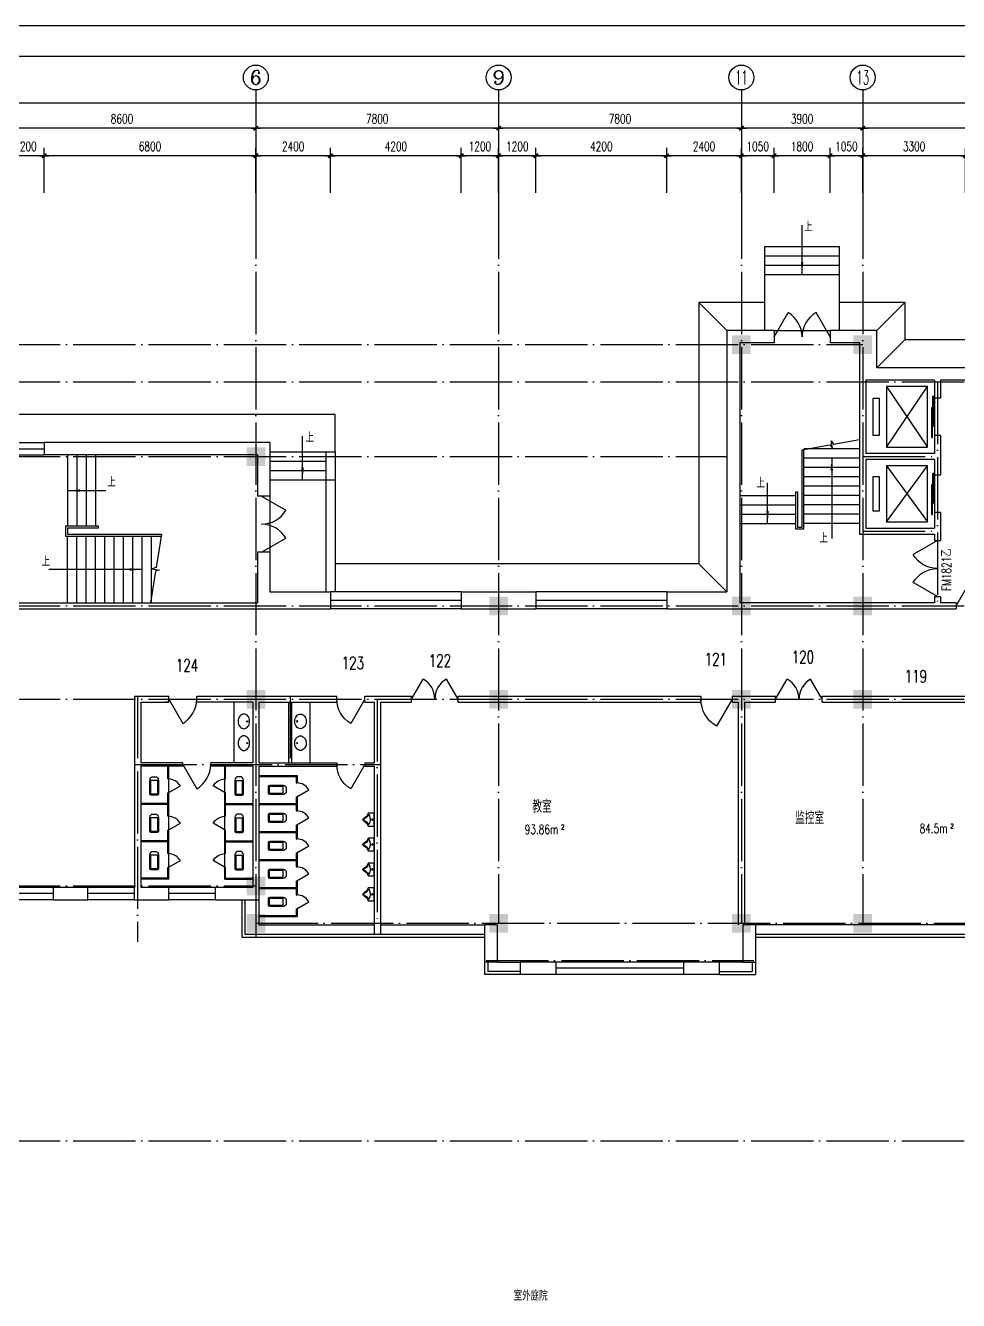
# Model space of a CAD drawing. Extents: x 165127 to 1058185, y 60808 to 144908.
# Drawn here: x 194378 to 224353, y 103926 to 144908 of the extents above; entities that cross this region are included whole.
import ezdxf
from ezdxf.enums import TextEntityAlignment as Align

# ---------------------------------------------------------------- set-up
doc = ezdxf.new("R2010")
doc.units = 0
doc.header["$LTSCALE"] = 1000
doc.linetypes.add('DOTE', pattern=[2.42, 2, -0.2, 0.02, -0.2])
doc.layers.get('0').update_dxf_attribs({"linetype": 'CONTINUOUS'})
doc.layers.get('DEFPOINTS').update_dxf_attribs({"linetype": 'CONTINUOUS'})
for name, color, linetype in [('AXIS', 3, 'CONTINUOUS'), ('AXIS_TEXT', 7, 'CONTINUOUS'), ('COLUMN', 7, 'CONTINUOUS'), ('DOTE', 1, 'DOTE'), ('GROUND', 3, 'CONTINUOUS'), ('LVTRY', 6, 'CONTINUOUS'), ('LVTRY_WINDOW', 7, 'CONTINUOUS'), ('PUB_DIM', 3, 'CONTINUOUS'), ('PUB_TEXT', 7, 'CONTINUOUS'), ('STAIR', 3, 'CONTINUOUS'), ('WALL', 255, 'CONTINUOUS'), ('WINDOW', 2, 'CONTINUOUS'), ('WINDOW_TEXT', 7, 'CONTINUOUS'), ('面积注记', 7, 'CONTINUOUS')]:
    doc.layers.add(name, color=color, linetype=linetype)
doc.styles.add('_HZTXT', font='romans.shx', dxfattribs={"width": 0.7, "bigfont": 'z.shx'})
doc.styles.add('COMPLEX', font='COMPLEX')
doc.styles.add('DIM_FONT', font='SIMPLEX.shx', dxfattribs={"width": 0.7})
doc.styles.add('SIMPLEX', font='SIMPLEX.SHX')
doc.dimstyles.new('AXIS', dxfattribs={"dimtxt": 300, "dimasz": 1, "dimexe": 250, "dimexo": 300, "dimgap": 150, "dimtad": 1, "dimdec": 0, "dimdsep": 46, "dimtxsty": 'DIM_FONT', "dimblk": '_DIMX', "dimcen": 2.5, "dimse1": 1, "dimse2": 1, "dimclrt": 7, "dimadec": 0, "dimazin": 0, "dimtfac": 1, "dimtdec": 0, "dimtix": 1, "dimtmove": 2, "dimatfit": 3, "dimldrblk": '_DIMX', "dimfxl": 1, "dimarcsym": 0})
doc.dimstyles.new('DIMN', dxfattribs={"dimtxt": 300, "dimasz": 1, "dimexe": 250, "dimexo": 300, "dimgap": 150, "dimtad": 1, "dimdec": 0, "dimdsep": 46, "dimtxsty": 'DIM_FONT', "dimblk": '_DIMX', "dimcen": 2.5, "dimclrt": 7, "dimadec": 0, "dimazin": 0, "dimtfac": 1, "dimtdec": 0, "dimtix": 1, "dimtmove": 2, "dimatfit": 3, "dimldrblk": '_DIMX', "dimfxl": 1, "dimarcsym": 0})

# ---------------------------------------------------------------- blocks, each defined once
blk = doc.blocks.new('_FZH')
blk.add_solid([(-0.5, -0.5), (0.5, -0.5), (-0.5, 0.5), (0.5, 0.5)])
blk = doc.blocks.new('_LV8')
for p, q in [((-205, 0), (205, 0)), ((-205, -191), (-205, 0)), ((205, 0), (205, -191))]:
    blk.add_line(p, q)
blk.add_circle((0, -60), 20)
for centre, radius, start, end in [((-243, -391), 203, 19.2639, 79.2894), ((-152, -175), 10, 114.1084, 248.1394), ((5, -526), 395, 66.6675, 114.1084), ((-243, -401), 233, 19.2639, 68.1394), ((0, -306), 54, 199.2639, 269.7777), ((0, -316), 24, 199.2639, 269.4998), ((0, -306), 54, 270.2223, 340.7361), ((0, -316), 24, 270.5002, 340.7361), ((243, -401), 233, 110.4941, 160.7361), ((243, -391), 203, 100.7106, 160.7361), ((158, -173), 10, 290.4941, 66.6675)]:
    blk.add_arc(centre, radius, start, end)
blk = doc.blocks.new('_LV4')
blk.add_lwpolyline([(0, -520, 0.078966), (92, -505, 0.088152), (166, -466, 0.105269), (218, -403, 0.121685), (235, -335, 0.121685), (218, -267, 0.105269), (166, -204, 0.088152), (92, -165, 0.078966), (0, -150, 0.078966), (-92, -165, 0.088152), (-166, -204, 0.105269), (-218, -267, 0.121685), (-235, -335, 0.121685), (-218, -403, 0.105269), (-166, -466, 0.088152), (-92, -505, 0.078966)], format="xyb", close=True)
blk.add_circle((0, -230), 20)
blk = doc.blocks.new('_DBLK')
blk.add_line((-0.5, 0), (0, -0.866))
blk.add_arc((-0.5, 0), 1, 300, 0)
at = {"layer": 'WINDOW_TEXT', "style": 'SIMPLEX', "flags": 9}
blk.add_attdef('A', text='', height=1, dxfattribs=at).set_placement((0, 1.5), align=Align.MIDDLE)
blk = doc.blocks.new('_LV6')
for p, q in [((-140, -340), (-140, -780)), ((-110, -340), (-110, -770)), ((100, -300), (-100, -300)), ((100, -330), (-100, -330)), ((110, -770), (110, -340)), ((140, -780), (140, -340)), ((140, -770), (-140, -770)), ((-30, -890), (30, -890))]:
    blk.add_line(p, q)
for centre, radius, start, end in [((-100, -340), 40, 90, 180), ((-100, -340), 10, 90, 180), ((100, -340), 40, 0, 90), ((100, -340), 10, 0, 90), ((-30, -780), 110, 180, 270), ((30, -780), 110, 270, 0)]:
    blk.add_arc(centre, radius, start, end)
blk = doc.blocks.new('_DBLK1')
for p, q in [((-0.5, 0), (-0.25, -0.433)), ((0.5, 0), (0.25, -0.433))]:
    blk.add_line(p, q)
for centre, start, end in [((-0.5, 0), 300, 0), ((0.5, 0), 180, 240)]:
    blk.add_arc(centre, 0.5, start, end)
at = {"layer": 'WINDOW_TEXT', "style": 'SIMPLEX', "flags": 9}
blk.add_attdef('A', text='', height=1, dxfattribs=at).set_placement((0, 1.5), align=Align.MIDDLE)
blk = doc.blocks.new('_LIFTD')
for points in [[(-0.548, -0.602), (-0.548, -0.774), (0.241, -0.774), (0.241, -0.602), (-0.548, -0.602)], [(-0.241, -0.784), (-0.241, -0.955), (0.548, -0.955), (0.548, -0.784), (-0.241, -0.784)]]:
    blk.add_lwpolyline(points)
blk = doc.blocks.new('A$C34131D43')
at = {"color": 243}
blk.add_line((0, 84100), (160900, 84100), dxfattribs=at)
at = {"color": 244}
blk.add_line((159900, 83100), (2500, 83100), dxfattribs=at)
blk = doc.blocks.new('_ARROW')
blk.add_solid([(0, 0), (-1, 0.1), (-1, -0.1)])
blk = doc.blocks.new('_AXISO')
blk.add_circle((0, 0), 0.5)
at = {"layer": 'AXIS_TEXT', "style": 'COMPLEX', "width": 1.041667}
blk.add_attdef('A', text='', height=0.56, dxfattribs=at).set_placement((-0.25, -0.28), (0.25, -0.28), align=Align.FIT)
blk = doc.blocks.new('_DIMX')
blk.add_line((-150, 0), (150, 0))
at = {"const_width": 50}
blk.add_lwpolyline([(-70, -70), (70, 70)], dxfattribs=at)
blk = doc.blocks.new('*D34')
at = {"color": 0, "linetype": 'ByBlock'}
blk.add_line((578593, 196199), (570795, 196199), dxfattribs=at)
at = {"layer": 'DEFPOINTS', "color": 0, "linetype": 'ByBlock'}
for p in [(570794, 196199), (570794, 193999), (578594, 193999)]:
    blk.add_point(p, dxfattribs=at)
at = {"color": 0, "linetype": 'ByBlock', "rotation": 180}
blk.add_blockref('_DIMX', (570794, 196199), dxfattribs=at)
at = {"color": 0, "linetype": 'ByBlock'}
blk.add_blockref('_DIMX', (578594, 196199), dxfattribs=at)
at = {"color": 7, "linetype": 'ByBlock', "insert": (574694, 196499), "char_height": 300, "attachment_point": 5, "style": 'DIM_FONT'}
blk.add_mtext('7800', dxfattribs=at)
blk = doc.blocks.new('*D35')
at = {"color": 0, "linetype": 'ByBlock'}
blk.add_line((570793, 196199), (566895, 196199), dxfattribs=at)
at = {"layer": 'DEFPOINTS', "color": 0, "linetype": 'ByBlock'}
for p in [(566894, 196199), (566894, 193999), (570794, 193999)]:
    blk.add_point(p, dxfattribs=at)
at = {"color": 0, "linetype": 'ByBlock', "rotation": 180}
blk.add_blockref('_DIMX', (566894, 196199), dxfattribs=at)
at = {"color": 0, "linetype": 'ByBlock'}
blk.add_blockref('_DIMX', (570794, 196199), dxfattribs=at)
at = {"color": 7, "linetype": 'ByBlock', "insert": (568844, 196499), "char_height": 300, "attachment_point": 5, "style": 'DIM_FONT'}
blk.add_mtext('3900', dxfattribs=at)
blk = doc.blocks.new('*D36')
at = {"color": 0, "linetype": 'ByBlock'}
blk.add_line((566893, 196199), (559095, 196199), dxfattribs=at)
at = {"layer": 'DEFPOINTS', "color": 0, "linetype": 'ByBlock'}
for p in [(559094, 196199), (559094, 193999), (566894, 193999)]:
    blk.add_point(p, dxfattribs=at)
at = {"color": 0, "linetype": 'ByBlock', "rotation": 180}
blk.add_blockref('_DIMX', (559094, 196199), dxfattribs=at)
at = {"color": 0, "linetype": 'ByBlock'}
blk.add_blockref('_DIMX', (566894, 196199), dxfattribs=at)
at = {"color": 7, "linetype": 'ByBlock', "insert": (562994, 196499), "char_height": 300, "attachment_point": 5, "style": 'DIM_FONT'}
blk.add_mtext('7800', dxfattribs=at)
blk = doc.blocks.new('*D37')
at = {"color": 0, "linetype": 'ByBlock'}
blk.add_line((559093, 196199), (551295, 196199), dxfattribs=at)
at = {"layer": 'DEFPOINTS', "color": 0, "linetype": 'ByBlock'}
for p in [(551294, 196199), (551294, 193999), (559094, 193999)]:
    blk.add_point(p, dxfattribs=at)
at = {"color": 0, "linetype": 'ByBlock', "rotation": 180}
blk.add_blockref('_DIMX', (551294, 196199), dxfattribs=at)
at = {"color": 0, "linetype": 'ByBlock'}
blk.add_blockref('_DIMX', (559094, 196199), dxfattribs=at)
at = {"color": 7, "linetype": 'ByBlock', "insert": (555194, 196499), "char_height": 300, "attachment_point": 5, "style": 'DIM_FONT'}
blk.add_mtext('7800', dxfattribs=at)
blk = doc.blocks.new('*D38')
at = {"color": 0, "linetype": 'ByBlock'}
blk.add_line((551293, 196199), (542695, 196199), dxfattribs=at)
at = {"layer": 'DEFPOINTS', "color": 0, "linetype": 'ByBlock'}
for p in [(542694, 196199), (542694, 193999), (551294, 193999)]:
    blk.add_point(p, dxfattribs=at)
at = {"color": 0, "linetype": 'ByBlock', "rotation": 180}
blk.add_blockref('_DIMX', (542694, 196199), dxfattribs=at)
at = {"color": 0, "linetype": 'ByBlock'}
blk.add_blockref('_DIMX', (551294, 196199), dxfattribs=at)
at = {"color": 7, "linetype": 'ByBlock', "insert": (546994, 196499), "char_height": 300, "attachment_point": 5, "style": 'DIM_FONT'}
blk.add_mtext('8600', dxfattribs=at)
blk = doc.blocks.new('*D42')
at = {"color": 0, "linetype": 'ByBlock'}
for p, q in [((527744, 194299), (527744, 197249)), ((654044, 194299), (654044, 197249)), ((654043, 196999), (527745, 196999))]:
    blk.add_line(p, q, dxfattribs=at)
at = {"layer": 'DEFPOINTS', "color": 0, "linetype": 'ByBlock'}
for p in [(527744, 196999), (527744, 193999), (654044, 193999)]:
    blk.add_point(p, dxfattribs=at)
at = {"color": 0, "linetype": 'ByBlock', "rotation": 180}
blk.add_blockref('_DIMX', (527744, 196999), dxfattribs=at)
at = {"color": 0, "linetype": 'ByBlock'}
blk.add_blockref('_DIMX', (654044, 196999), dxfattribs=at)
at = {"color": 7, "linetype": 'ByBlock', "insert": (590894, 197299), "char_height": 300, "attachment_point": 5, "style": 'DIM_FONT'}
blk.add_mtext('126300', dxfattribs=at)
blk = doc.blocks.new('_WBLK')
for p, q in [((-0.5, 0.5), (0.5, 0.5)), ((-0.5, 0), (0.5, 0)), ((-0.5, -0.5), (0.5, -0.5))]:
    blk.add_line(p, q)
at = {"layer": 'WINDOW_TEXT', "style": 'SIMPLEX', "flags": 9}
blk.add_attdef('A', text='', height=1, dxfattribs=at).set_placement((0, 1.5), align=Align.MIDDLE)
blk = doc.blocks.new('*D205')
at = {"color": 0, "linetype": 'ByBlock'}
for p, q in [((570794, 189995), (570794, 191436)), ((574094, 189995), (574094, 191436)), ((574093, 191186), (570795, 191186))]:
    blk.add_line(p, q, dxfattribs=at)
at = {"layer": 'DEFPOINTS', "color": 0, "linetype": 'ByBlock'}
for p in [(570794, 191186), (570794, 189695), (574094, 189695)]:
    blk.add_point(p, dxfattribs=at)
at = {"color": 0, "linetype": 'ByBlock', "rotation": 180.0000000000005}
blk.add_blockref('_DIMX', (570794, 191186), dxfattribs=at)
at = {"color": 0, "linetype": 'ByBlock'}
blk.add_blockref('_DIMX', (574094, 191186), dxfattribs=at)
at = {"color": 7, "linetype": 'ByBlock', "insert": (572444, 191486), "char_height": 300, "attachment_point": 5, "style": 'DIM_FONT'}
blk.add_mtext('3300', dxfattribs=at)
blk = doc.blocks.new('*D206')
at = {"color": 0, "linetype": 'ByBlock'}
for p, q in [((569744, 189995), (569744, 191436)), ((570794, 189995), (570794, 191436)), ((570793, 191186), (569745, 191186))]:
    blk.add_line(p, q, dxfattribs=at)
at = {"layer": 'DEFPOINTS', "color": 0, "linetype": 'ByBlock'}
for p in [(569744, 191186), (569744, 189695), (570794, 189695)]:
    blk.add_point(p, dxfattribs=at)
at = {"color": 0, "linetype": 'ByBlock', "rotation": 180}
blk.add_blockref('_DIMX', (569744, 191186), dxfattribs=at)
at = {"color": 0, "linetype": 'ByBlock'}
blk.add_blockref('_DIMX', (570794, 191186), dxfattribs=at)
at = {"color": 7, "linetype": 'ByBlock', "insert": (570269, 191486), "char_height": 300, "attachment_point": 5, "style": 'DIM_FONT'}
blk.add_mtext('1050', dxfattribs=at)
blk = doc.blocks.new('*D207')
at = {"color": 0, "linetype": 'ByBlock'}
for p, q in [((567944, 189995), (567944, 191436)), ((569744, 189995), (569744, 191436)), ((569743, 191186), (567945, 191186))]:
    blk.add_line(p, q, dxfattribs=at)
at = {"layer": 'DEFPOINTS', "color": 0, "linetype": 'ByBlock'}
for p in [(567944, 191186), (567944, 189695), (569744, 189695)]:
    blk.add_point(p, dxfattribs=at)
at = {"color": 0, "linetype": 'ByBlock', "rotation": 180}
blk.add_blockref('_DIMX', (567944, 191186), dxfattribs=at)
at = {"color": 0, "linetype": 'ByBlock'}
blk.add_blockref('_DIMX', (569744, 191186), dxfattribs=at)
at = {"color": 7, "linetype": 'ByBlock', "insert": (568844, 191486), "char_height": 300, "attachment_point": 5, "style": 'DIM_FONT'}
blk.add_mtext('1800', dxfattribs=at)
blk = doc.blocks.new('*D208')
at = {"color": 0, "linetype": 'ByBlock'}
for p, q in [((566894, 189995), (566894, 191436)), ((567944, 189995), (567944, 191436)), ((567943, 191186), (566895, 191186))]:
    blk.add_line(p, q, dxfattribs=at)
at = {"layer": 'DEFPOINTS', "color": 0, "linetype": 'ByBlock'}
for p in [(566894, 191186), (566894, 189695), (567944, 189695)]:
    blk.add_point(p, dxfattribs=at)
at = {"color": 0, "linetype": 'ByBlock', "rotation": 180}
blk.add_blockref('_DIMX', (566894, 191186), dxfattribs=at)
at = {"color": 0, "linetype": 'ByBlock'}
blk.add_blockref('_DIMX', (567944, 191186), dxfattribs=at)
at = {"color": 7, "linetype": 'ByBlock', "insert": (567419, 191486), "char_height": 300, "attachment_point": 5, "style": 'DIM_FONT'}
blk.add_mtext('1050', dxfattribs=at)
blk = doc.blocks.new('*D209')
at = {"color": 0, "linetype": 'ByBlock'}
for p, q in [((564494, 189995), (564494, 191436)), ((566894, 189995), (566894, 191436)), ((566893, 191186), (564495, 191186))]:
    blk.add_line(p, q, dxfattribs=at)
at = {"layer": 'DEFPOINTS', "color": 0, "linetype": 'ByBlock'}
for p in [(564494, 191186), (564494, 189695), (566894, 189695)]:
    blk.add_point(p, dxfattribs=at)
at = {"color": 0, "linetype": 'ByBlock', "rotation": 180}
blk.add_blockref('_DIMX', (564494, 191186), dxfattribs=at)
at = {"color": 0, "linetype": 'ByBlock'}
blk.add_blockref('_DIMX', (566894, 191186), dxfattribs=at)
at = {"color": 7, "linetype": 'ByBlock', "insert": (565694, 191486), "char_height": 300, "attachment_point": 5, "style": 'DIM_FONT'}
blk.add_mtext('2400', dxfattribs=at)
blk = doc.blocks.new('*D210')
at = {"color": 0, "linetype": 'ByBlock'}
for p, q in [((560294, 189995), (560294, 191436)), ((564494, 189995), (564494, 191436)), ((564493, 191186), (560295, 191186))]:
    blk.add_line(p, q, dxfattribs=at)
at = {"layer": 'DEFPOINTS', "color": 0, "linetype": 'ByBlock'}
for p in [(560294, 191186), (560294, 189695), (564494, 189695)]:
    blk.add_point(p, dxfattribs=at)
at = {"color": 0, "linetype": 'ByBlock', "rotation": 180}
blk.add_blockref('_DIMX', (560294, 191186), dxfattribs=at)
at = {"color": 0, "linetype": 'ByBlock'}
blk.add_blockref('_DIMX', (564494, 191186), dxfattribs=at)
at = {"color": 7, "linetype": 'ByBlock', "insert": (562394, 191486), "char_height": 300, "attachment_point": 5, "style": 'DIM_FONT'}
blk.add_mtext('4200', dxfattribs=at)
blk = doc.blocks.new('*D211')
at = {"color": 0, "linetype": 'ByBlock'}
for p, q in [((559094, 189995), (559094, 191436)), ((560294, 189995), (560294, 191436)), ((560293, 191186), (559095, 191186))]:
    blk.add_line(p, q, dxfattribs=at)
at = {"layer": 'DEFPOINTS', "color": 0, "linetype": 'ByBlock'}
for p in [(559094, 191186), (559094, 189695), (560294, 189695)]:
    blk.add_point(p, dxfattribs=at)
at = {"color": 0, "linetype": 'ByBlock', "rotation": 180}
blk.add_blockref('_DIMX', (559094, 191186), dxfattribs=at)
at = {"color": 0, "linetype": 'ByBlock'}
blk.add_blockref('_DIMX', (560294, 191186), dxfattribs=at)
at = {"color": 7, "linetype": 'ByBlock', "insert": (559694, 191486), "char_height": 300, "attachment_point": 5, "style": 'DIM_FONT'}
blk.add_mtext('1200', dxfattribs=at)
blk = doc.blocks.new('*D212')
at = {"color": 0, "linetype": 'ByBlock'}
for p, q in [((557894, 189995), (557894, 191436)), ((559094, 189995), (559094, 191436)), ((559093, 191186), (557895, 191186))]:
    blk.add_line(p, q, dxfattribs=at)
at = {"layer": 'DEFPOINTS', "color": 0, "linetype": 'ByBlock'}
for p in [(557894, 191186), (557894, 189695), (559094, 189695)]:
    blk.add_point(p, dxfattribs=at)
at = {"color": 0, "linetype": 'ByBlock', "rotation": 180}
blk.add_blockref('_DIMX', (557894, 191186), dxfattribs=at)
at = {"color": 0, "linetype": 'ByBlock'}
blk.add_blockref('_DIMX', (559094, 191186), dxfattribs=at)
at = {"color": 7, "linetype": 'ByBlock', "insert": (558494, 191486), "char_height": 300, "attachment_point": 5, "style": 'DIM_FONT'}
blk.add_mtext('1200', dxfattribs=at)
blk = doc.blocks.new('*D213')
at = {"color": 0, "linetype": 'ByBlock'}
for p, q in [((553694, 194122), (553694, 195563)), ((557894, 194122), (557894, 195563)), ((557893, 195313), (553695, 195313))]:
    blk.add_line(p, q, dxfattribs=at)
at = {"layer": 'DEFPOINTS', "color": 0, "linetype": 'ByBlock'}
for p in [(553694, 195313), (553694, 193822), (557894, 193822)]:
    blk.add_point(p, dxfattribs=at)
at = {"color": 0, "linetype": 'ByBlock', "rotation": 180}
blk.add_blockref('_DIMX', (553694, 195313), dxfattribs=at)
at = {"color": 0, "linetype": 'ByBlock'}
blk.add_blockref('_DIMX', (557894, 195313), dxfattribs=at)
at = {"color": 7, "linetype": 'ByBlock', "insert": (555794, 195613), "char_height": 300, "attachment_point": 5, "style": 'DIM_FONT'}
blk.add_mtext('4200', dxfattribs=at)
blk = doc.blocks.new('*D214')
at = {"color": 0, "linetype": 'ByBlock'}
for p, q in [((544494, 189995), (544494, 191436)), ((551294, 189995), (551294, 191436)), ((551293, 191186), (544495, 191186))]:
    blk.add_line(p, q, dxfattribs=at)
at = {"layer": 'DEFPOINTS', "color": 0, "linetype": 'ByBlock'}
for p in [(544494, 191186), (544494, 189695), (551294, 189695)]:
    blk.add_point(p, dxfattribs=at)
at = {"color": 0, "linetype": 'ByBlock', "rotation": 180}
blk.add_blockref('_DIMX', (544494, 191186), dxfattribs=at)
at = {"color": 0, "linetype": 'ByBlock'}
blk.add_blockref('_DIMX', (551294, 191186), dxfattribs=at)
at = {"color": 7, "linetype": 'ByBlock', "insert": (547894, 191486), "char_height": 300, "attachment_point": 5, "style": 'DIM_FONT'}
blk.add_mtext('6800', dxfattribs=at)
blk = doc.blocks.new('*D215')
at = {"color": 0, "linetype": 'ByBlock'}
for p, q in [((543294, 189995), (543294, 191436)), ((544494, 189995), (544494, 191436)), ((544493, 191186), (543295, 191186))]:
    blk.add_line(p, q, dxfattribs=at)
at = {"layer": 'DEFPOINTS', "color": 0, "linetype": 'ByBlock'}
for p in [(543294, 191186), (543294, 189695), (544494, 189695)]:
    blk.add_point(p, dxfattribs=at)
at = {"color": 0, "linetype": 'ByBlock', "rotation": 180}
blk.add_blockref('_DIMX', (543294, 191186), dxfattribs=at)
at = {"color": 0, "linetype": 'ByBlock'}
blk.add_blockref('_DIMX', (544494, 191186), dxfattribs=at)
at = {"color": 7, "linetype": 'ByBlock', "insert": (543894, 191486), "char_height": 300, "attachment_point": 5, "style": 'DIM_FONT'}
blk.add_mtext('1200', dxfattribs=at)
blk = doc.blocks.new('*D231')
at = {"color": 0, "linetype": 'ByBlock'}
for p, q in [((551294, 194122), (551294, 195563)), ((553694, 194122), (553694, 195563)), ((553693, 195313), (551295, 195313))]:
    blk.add_line(p, q, dxfattribs=at)
at = {"layer": 'DEFPOINTS', "color": 0, "linetype": 'ByBlock'}
for p in [(551294, 195313), (551294, 193822), (553694, 193822)]:
    blk.add_point(p, dxfattribs=at)
at = {"color": 0, "linetype": 'ByBlock', "rotation": 180}
blk.add_blockref('_DIMX', (551294, 195313), dxfattribs=at)
at = {"color": 0, "linetype": 'ByBlock'}
blk.add_blockref('_DIMX', (553694, 195313), dxfattribs=at)
at = {"color": 7, "linetype": 'ByBlock', "insert": (552494, 195613), "char_height": 300, "attachment_point": 5, "style": 'DIM_FONT'}
blk.add_mtext('2400', dxfattribs=at)

msp = doc.modelspace()

# ---------------------------------------------------------------- linework, layer by layer
at = {"layer": 'AXIS'}
for p, q in [((201778.4, 142836.6), (201778.4, 139407.6)), ((209578.4, 142836.6), (209578.4, 139407.6)), ((217378.4, 142836.6), (217378.4, 139407.6)), ((221278.4, 142836.6), (221278.4, 139407.6))]:
    msp.add_line(p, q, dxfattribs=at)
at = {"layer": 'DOTE'}
for p, q in [((201778.4, 139407.6), (201778.4, 115453.1)), ((209578.4, 139407.6), (209578.4, 116053.1)), ((217378.4, 139407.6), (217378.4, 116053.1)), ((221278.4, 139407.6), (221278.4, 116053.1)), ((174131.8, 134653.1), (221278.4, 134653.1)), ((174131.8, 133453.1), (241378.4, 133453.1)), ((223678.4, 133453.1), (223678.4, 126253.1)), ((174131.8, 131053.1), (216909.2, 131053.1)), ((221278.4, 131053.1), (223678.4, 131053.1)), ((221278.4, 128653.1), (223678.4, 128653.1)), ((174131.8, 126253.1), (241378.4, 126253.1)), ((174131.8, 123253.1), (241378.4, 123253.1)), ((197978.4, 123353.1), (197978.4, 115453.1)), ((202878.4, 123353.1), (202878.4, 121103.1)), ((205678.4, 123253.1), (205678.4, 116053.1)), ((197878.4, 121153.1), (205778.4, 121153.1)), ((174131.8, 117253.1), (201778.4, 117253.1)), ((201778.4, 116053.1), (241378.4, 116053.1)), ((209178.4, 114853.1), (217778.4, 114853.1)), ((174131.8, 109053.1), (308775, 109053.1))]:
    msp.add_line(p, q, dxfattribs=at)
at = {"layer": 'GROUND'}
for p, q in [((216009.2, 136003.1), (216009.2, 127604.3)), ((216009.2, 136003.1), (216909.2, 135103.1)), ((218128.4, 136003.1), (216009.2, 136003.1)), ((222628.4, 136003.1), (220528.4, 136003.1)), ((222628.4, 136003.1), (221728.4, 135103.1)), ((222628.4, 136003.1), (222628.4, 134803.1)), ((222628.4, 134803.1), (221728.4, 133903.1)), ((227578.4, 134803.1), (222628.4, 134803.1)), ((204328.5, 132403.1), (177328.4, 132403.1)), ((204328.5, 131203.1), (204328.5, 132403.1)), ((216009.2, 127604.3), (204328.5, 127604.3)), ((216009.2, 127604.3), (216909.2, 126704.3))]:
    msp.add_line(p, q, dxfattribs=at)
at = {"layer": 'LVTRY'}
for p, q in [((201078.4, 121203.1), (201078.4, 123153.1)), ((203528.4, 121203.1), (203528.4, 123153.1)), ((198948.4, 120689.3), (198948.4, 121103.1)), ((198978.4, 119873.1), (198978.4, 121103.1)), ((200778.4, 119873.1), (200778.4, 121103.1)), ((200808.4, 120689.3), (200808.4, 121103.1)), ((198978.4, 120689.3), (198948.4, 120689.3)), ((200778.4, 120689.3), (200808.4, 120689.3)), ((201878.4, 120803.1), (203108.4, 120803.1)), ((201878.4, 120773.1), (203078.4, 120773.1)), ((203078.4, 120773.1), (203078.4, 120563.1)), ((203078.4, 120563.1), (203108.4, 120563.1)), ((203108.4, 120803.1), (203108.4, 120563.1)), ((198948.4, 119873.1), (198948.4, 120239.3)), ((198978.4, 120239.3), (198948.4, 120239.3)), ((200778.4, 120239.3), (200808.4, 120239.3)), ((200808.4, 119873.1), (200808.4, 120239.3)), ((203078.4, 120113.1), (203108.4, 120113.1)), ((203078.4, 120113.1), (203078.4, 119903.1)), ((203108.4, 120113.1), (203108.4, 119663.1)), ((198978.4, 119903.1), (198078.4, 119903.1)), ((198948.4, 119873.1), (198078.4, 119873.1)), ((198948.4, 119489.3), (198948.4, 119873.1)), ((198978.4, 118673.1), (198978.4, 119903.1)), ((200778.4, 119903.1), (201678.4, 119903.1)), ((200778.4, 118673.1), (200778.4, 119903.1)), ((200808.4, 119873.1), (201678.4, 119873.1)), ((200808.4, 119489.3), (200808.4, 119873.1)), ((201878.4, 119903.1), (203078.4, 119903.1)), ((201878.4, 119873.1), (203078.4, 119873.1)), ((203078.4, 119873.1), (203078.4, 119663.1)), ((198978.4, 119489.3), (198948.4, 119489.3)), ((200778.4, 119489.3), (200808.4, 119489.3)), ((203078.4, 119663.1), (203108.4, 119663.1)), ((198948.4, 118673.1), (198948.4, 119039.3)), ((198978.4, 119039.3), (198948.4, 119039.3)), ((200778.4, 119039.3), (200808.4, 119039.3)), ((200808.4, 118673.1), (200808.4, 119039.3)), ((201878.4, 119003.1), (203078.4, 119003.1)), ((201878.4, 118973.1), (203078.4, 118973.1)), ((203078.4, 119213.1), (203108.4, 119213.1)), ((203078.4, 119213.1), (203078.4, 119003.1)), ((203078.4, 118973.1), (203078.4, 118763.1)), ((203108.4, 119213.1), (203108.4, 118763.1)), ((198978.4, 118703.1), (198078.4, 118703.1)), ((198948.4, 118673.1), (198078.4, 118673.1)), ((198948.4, 118289.3), (198948.4, 118673.1)), ((198978.4, 117473.1), (198978.4, 118703.1)), ((200778.4, 118703.1), (201678.4, 118703.1)), ((200778.4, 117473.1), (200778.4, 118703.1)), ((200808.4, 118673.1), (201678.4, 118673.1)), ((200808.4, 118289.3), (200808.4, 118673.1)), ((203078.4, 118763.1), (203108.4, 118763.1)), ((198978.4, 118289.3), (198948.4, 118289.3)), ((200778.4, 118289.3), (200808.4, 118289.3)), ((201878.4, 118103.1), (203078.4, 118103.1)), ((201878.4, 118073.1), (203078.4, 118073.1)), ((203078.4, 118313.1), (203108.4, 118313.1)), ((203078.4, 118313.1), (203078.4, 118103.1)), ((203078.4, 118073.1), (203078.4, 117863.1)), ((203108.4, 118313.1), (203108.4, 117863.1)), ((198948.4, 117503.1), (198948.4, 117839.3)), ((198978.4, 117839.3), (198948.4, 117839.3)), ((200778.4, 117839.3), (200808.4, 117839.3)), ((200808.4, 117503.1), (200808.4, 117839.3)), ((203078.4, 117863.1), (203108.4, 117863.1)), ((198948.4, 117503.1), (198078.4, 117503.1)), ((198978.4, 117473.1), (198078.4, 117473.1)), ((200778.4, 117473.1), (201678.4, 117473.1)), ((200808.4, 117503.1), (201678.4, 117503.1)), ((203078.4, 117413.1), (203108.4, 117413.1)), ((203078.4, 117413.1), (203078.4, 117203.1)), ((203108.4, 117413.1), (203108.4, 116963.1)), ((201878.4, 117203.1), (203078.4, 117203.1)), ((201878.4, 117173.1), (203078.4, 117173.1)), ((203078.4, 117173.1), (203078.4, 116963.1)), ((203078.4, 116963.1), (203108.4, 116963.1)), ((203078.4, 116513.1), (203108.4, 116513.1)), ((203078.4, 116513.1), (203078.4, 116303.1)), ((203108.4, 116513.1), (203108.4, 116273.1)), ((201878.4, 116303.1), (203078.4, 116303.1)), ((201878.4, 116273.1), (203108.4, 116273.1))]:
    msp.add_line(p, q, dxfattribs=at)
at = {"layer": 'PUB_DIM'}
for points in [[(219328.4, 136903.1), (219328.4, 138485.4)], [(203278.5, 130303.1), (203278.5, 131711.9)], [(220281.3, 131003.1), (220281.3, 128419.4)], [(195728.4, 129958.1), (196957.6, 129958.1)], [(218221.3, 128903.1), (218221.3, 130204.2)], [(198128.4, 127423.1), (195127.7, 127423.1)]]:
    msp.add_lwpolyline(points, dxfattribs=at)
at = {"layer": 'STAIR'}
for p, q in [((222038.4, 131353.1), (223358.4, 133303.1)), ((222038.4, 133303.1), (223358.4, 131353.1)), ((223358.4, 133303.1), (222038.4, 133303.1)), ((222038.4, 133303.1), (222038.4, 131353.1)), ((223358.4, 131353.1), (223358.4, 133303.1)), ((221818.4, 132915.6), (221598.4, 132915.6)), ((221598.4, 132915.6), (221598.4, 131740.6)), ((221818.4, 131740.6), (221818.4, 132915.6)), ((223578.4, 132928.1), (223578.4, 131728.1)), ((220303.6, 131321.4), (220261.1, 131557.6)), ((220261.1, 131557.6), (220341.4, 131450.1)), ((220341.4, 131450.1), (221178.4, 131600.6)), ((221598.4, 131740.6), (221818.4, 131740.6)), ((219326.3, 131267.6), (220223.3, 131428.9)), ((219326.3, 128784.9), (219326.3, 131267.6)), ((221176.3, 131303.1), (219386.3, 131303.1)), ((219386.3, 128724.9), (219386.3, 131278.4)), ((220223.3, 131428.9), (220303.6, 131321.4)), ((222038.4, 131353.1), (223358.4, 131353.1)), ((195728.4, 131103.1), (195728.4, 128813.1)), ((199628.4, 131103.1), (195728.4, 131103.1)), ((196028.4, 131103.1), (196028.4, 128813.1)), ((196328.4, 131103.1), (196328.4, 128813.1)), ((196628.4, 131103.1), (196628.4, 128813.1)), ((221176.3, 131003.1), (219386.3, 131003.1)), ((222038.4, 130753.1), (222038.4, 128953.1)), ((222038.4, 128953.1), (223358.4, 130753.1)), ((222038.4, 130753.1), (223358.4, 128953.1)), ((223358.4, 130753.1), (222038.4, 130753.1)), ((223358.4, 128953.1), (223358.4, 130753.1)), ((221176.3, 130703.1), (219386.3, 130703.1)), ((221176.3, 130403.1), (219386.3, 130403.1)), ((221818.4, 130403.1), (221598.4, 130403.1)), ((221598.4, 130403.1), (221598.4, 129303.1)), ((221818.4, 129303.1), (221818.4, 130403.1)), ((223578.4, 130453.1), (223578.4, 129253.1)), ((219116.3, 129919.1), (219116.3, 128724.9)), ((219116.3, 129919.1), (219176.3, 129919.1)), ((219176.3, 129919.1), (219176.3, 128784.9)), ((221176.3, 130103.1), (219386.3, 130103.1)), ((217326.3, 129803.1), (219116.3, 129803.1)), ((221176.3, 129803.1), (219386.3, 129803.1)), ((217326.3, 129503.1), (219116.3, 129503.1)), ((217326.3, 129203.1), (219116.3, 129203.1)), ((221176.3, 129503.1), (219386.3, 129503.1)), ((221176.3, 129203.1), (219386.3, 129203.1)), ((221598.4, 129303.1), (221818.4, 129303.1)), ((195668.4, 128813.1), (195668.4, 128493.1)), ((196721.2, 128813.1), (195668.4, 128813.1)), ((195728.4, 128753.1), (195728.4, 128553.1)), ((196721.2, 128753.1), (195728.4, 128753.1)), ((196721.2, 128753.1), (196721.2, 128813.1)), ((217326.3, 128903.1), (219116.3, 128903.1)), ((219116.3, 128724.9), (219386.3, 128724.9)), ((219176.3, 128784.9), (219326.3, 128784.9)), ((221176.3, 128903.1), (219386.3, 128903.1)), ((222038.4, 128953.1), (223358.4, 128953.1)), ((195668.4, 128493.1), (198734.9, 128493.1)), ((195728.4, 128553.1), (198744.3, 128553.1)), ((195728.4, 126353.1), (195728.4, 128493.1)), ((196028.4, 126353.1), (196028.4, 128493.1)), ((196328.4, 126353.1), (196328.4, 128493.1)), ((196628.4, 126353.1), (196628.4, 128493.1)), ((196928.4, 126353.1), (196928.4, 128493.1)), ((197228.4, 126353.1), (197228.4, 128493.1)), ((197528.4, 126353.1), (197528.4, 128493.1)), ((197828.4, 126353.1), (197828.4, 128493.1)), ((198128.4, 126353.1), (198128.4, 128493.1)), ((198428.4, 126353.1), (198428.4, 128493.1)), ((198744.3, 128553.1), (198575.9, 127482.4)), ((198575.9, 127482.4), (198448, 127441.7)), ((198557.2, 127363.8), (198398.2, 126353.1)), ((198448, 127441.7), (198685.1, 127404.4)), ((198685.1, 127404.4), (198557.2, 127363.8)), ((195728.4, 126353.1), (199628.4, 126353.1))]:
    msp.add_line(p, q, dxfattribs=at)
at = {"layer": 'WALL'}
for p, q in [((216909.2, 135103.1), (216909.2, 126704.3)), ((218428.4, 135103.1), (216909.2, 135103.1)), ((218428.4, 135103.1), (218428.4, 134703.1)), ((221728.4, 135103.1), (220228.4, 135103.1)), ((220228.4, 135103.1), (220228.4, 134703.1)), ((221728.4, 133903.1), (221728.4, 135103.1)), ((217326.3, 134703.1), (217326.3, 126353.1)), ((218428.4, 134703.1), (217326.3, 134703.1)), ((221178.4, 134703.1), (220228.4, 134703.1)), ((221178.4, 134703.1), (221178.4, 128553.1)), ((224578.4, 133903.1), (221728.4, 133903.1)), ((223578.4, 133503.1), (221378.4, 133503.1)), ((221378.4, 133503.1), (221378.4, 131153.1)), ((223578.4, 133503.1), (223578.4, 132928.1)), ((223778.4, 133503.1), (223778.4, 132928.1)), ((224578.4, 133503.1), (223778.4, 133503.1)), ((223778.4, 132928.1), (223578.4, 132928.1)), ((223778.4, 131728.1), (223578.4, 131728.1)), ((223578.4, 131728.1), (223578.4, 131153.1)), ((223778.4, 131728.1), (223778.4, 130453.1)), ((202228.5, 131503.1), (194978.4, 131503.1)), ((194978.4, 131503.1), (194978.4, 131103.1)), ((202228.5, 131503.1), (202228.5, 129778.7)), ((223578.4, 131153.1), (221378.4, 131153.1)), ((201828.4, 131103.1), (194978.4, 131103.1)), ((201828.4, 131103.1), (201828.4, 129778.7)), ((221378.4, 130953.1), (221378.4, 128753.1)), ((223578.4, 130953.1), (221378.4, 130953.1)), ((223578.4, 130953.1), (223578.4, 130453.1)), ((223778.4, 130453.1), (223578.4, 130453.1)), ((202228.5, 129778.7), (201828.4, 129778.7)), ((223778.4, 129253.1), (223578.4, 129253.1)), ((223578.4, 129253.1), (223578.4, 128753.1)), ((223778.4, 129253.1), (223778.4, 128353.1)), ((221378.4, 128753.1), (223578.4, 128753.1)), ((221178.4, 128553.1), (223578.4, 128553.1)), ((223578.4, 128553.1), (223578.4, 128353.1)), ((223578.4, 128353.1), (223778.4, 128353.1)), ((201828.4, 127978.7), (201828.4, 126353.1)), ((202228.5, 127978.7), (201828.4, 127978.7)), ((202228.5, 127978.7), (202228.5, 126704.3)), ((202228.5, 126704.3), (204178.4, 126704.3)), ((204178.4, 126704.3), (204178.4, 126153.1)), ((208378.4, 126704.3), (210778.4, 126704.3)), ((208378.4, 126704.3), (208378.4, 126153.1)), ((210778.4, 126704.3), (210778.4, 126153.1)), ((214978.4, 126704.3), (216909.2, 126704.3)), ((214978.4, 126704.3), (214978.4, 126153.1)), ((193078.4, 126353.1), (201828.4, 126353.1)), ((223578.4, 126353.1), (217326.3, 126353.1)), ((223578.4, 126553.1), (223778.4, 126553.1)), ((223578.4, 126553.1), (223578.4, 126353.1)), ((223778.4, 126553.1), (223778.4, 126353.1)), ((224278.4, 126353.1), (223778.4, 126353.1)), ((224278.4, 126353.1), (224278.4, 126153.1)), ((192178.4, 126153.1), (204178.4, 126153.1)), ((208378.4, 126153.1), (210778.4, 126153.1)), ((214978.4, 126153.1), (224278.4, 126153.1)), ((197878.4, 123353.1), (198977.9, 123353.1)), ((197878.4, 123353.1), (197878.4, 117203.1)), ((198078.4, 123153.1), (198977.9, 123153.1)), ((198078.4, 123153.1), (198078.4, 121203.1)), ((198877.9, 123353.1), (198977.9, 123353.1)), ((198977.9, 123153.1), (198877.9, 123153.1)), ((198977.9, 123153.1), (198977.9, 123353.1)), ((199877.9, 123153.1), (199877.9, 123353.1)), ((199877.9, 123353.1), (204378.4, 123353.1)), ((201678.4, 123153.1), (199877.9, 123153.1)), ((201678.4, 123153.1), (201678.4, 121203.1)), ((201878.4, 123153.1), (204378.4, 123153.1)), ((201878.4, 123153.1), (201878.4, 121203.1)), ((202828.4, 123153.1), (202828.4, 121203.1)), ((202928.4, 123153.1), (202928.4, 121203.1)), ((204378.4, 123153.1), (204378.4, 123353.1)), ((205278.4, 123353.1), (206778.4, 123353.1)), ((205278.4, 123153.1), (205278.4, 123353.1)), ((205278.4, 123153.1), (205578.4, 123153.1)), ((205578.4, 123153.1), (205578.4, 121203.1)), ((205778.4, 123153.1), (205778.4, 115703.1)), ((205778.4, 123153.1), (206778.4, 123153.1)), ((206778.4, 123153.1), (206778.4, 123353.1)), ((208278.4, 123353.1), (216078.4, 123353.1)), ((208278.4, 123153.1), (208278.4, 123353.1)), ((208278.4, 123153.1), (216078.4, 123153.1)), ((216078.4, 123353.1), (216078.4, 123153.1)), ((217078.4, 123353.1), (218478.4, 123353.1)), ((217078.4, 123353.1), (217078.4, 123153.1)), ((217078.4, 123153.1), (217278.4, 123153.1)), ((217278.4, 123153.1), (217278.4, 116003.1)), ((217478.4, 123153.1), (217478.4, 116003.1)), ((217478.4, 123153.1), (218478.4, 123153.1)), ((218478.4, 123153.1), (218478.4, 123353.1)), ((219978.4, 123353.1), (227778.4, 123353.1)), ((219978.4, 123153.1), (219978.4, 123353.1)), ((219978.4, 123153.1), (227778.4, 123153.1)), ((199428.4, 121203.1), (198078.4, 121203.1)), ((198078.4, 121103.1), (198078.4, 117203.1)), ((199428.4, 121103.1), (198078.4, 121103.1)), ((199428.4, 121103.1), (199428.4, 121203.1)), ((201678.4, 121203.1), (200328.4, 121203.1)), ((200328.4, 121103.1), (200328.4, 121203.1)), ((201678.4, 121103.1), (200328.4, 121103.1)), ((201678.4, 121103.1), (201678.4, 117203.1)), ((201878.4, 121203.1), (204378.4, 121203.1)), ((201878.4, 121103.1), (201878.4, 116803.1)), ((201878.4, 121103.1), (204378.4, 121103.1)), ((204378.4, 121203.1), (204378.4, 121103.1)), ((205278.4, 121203.1), (205578.4, 121203.1)), ((205278.4, 121203.1), (205278.4, 121103.1)), ((205278.4, 121103.1), (205578.4, 121103.1)), ((205578.4, 121103.1), (205578.4, 115703.1)), ((196378.4, 117203.1), (195278.4, 117203.1)), ((195278.4, 116803.1), (195278.4, 117203.1)), ((195278.4, 116803.1), (196378.4, 116803.1)), ((196378.4, 116803.1), (196378.4, 117203.1)), ((197878.4, 116803.1), (197878.4, 117203.1)), ((197878.4, 116803.1), (198978.4, 116803.1)), ((198978.4, 117203.1), (198078.4, 117203.1)), ((198978.4, 116803.1), (198978.4, 117203.1)), ((201678.4, 117203.1), (200478.4, 117203.1)), ((200478.4, 116803.1), (200478.4, 117203.1)), ((200478.4, 116803.1), (201878.4, 116803.1)), ((209528.2, 116003.1), (209128.2, 116003.1)), ((209128.2, 116003.1), (209128.2, 114803.1)), ((209528.2, 116003.1), (209528.2, 114803.1)), ((217428.2, 116003.1), (217428.2, 114803.1)), ((217828.2, 116003.1), (217428.2, 116003.1)), ((217828.2, 116003.1), (217828.2, 114803.1)), ((205578.4, 115703.1), (205778.4, 115703.1)), ((209528.2, 114803.1), (209128.2, 114803.1)), ((211428.2, 114803.1), (210278.2, 114803.1)), ((210278.2, 114403.1), (210278.2, 114803.1)), ((211428.2, 114403.1), (211428.2, 114803.1)), ((216678.2, 114803.1), (215528.2, 114803.1)), ((215528.2, 114403.1), (215528.2, 114803.1)), ((216678.2, 114403.1), (216678.2, 114803.1)), ((217428.2, 114803.1), (217828.2, 114803.1)), ((211428.2, 114403.1), (210278.2, 114403.1)), ((216678.2, 114403.1), (215528.2, 114403.1))]:
    msp.add_line(p, q, dxfattribs=at)
at = {"layer": 'WINDOW'}
for p, q in [((218128.4, 137803.1), (220528.4, 137803.1)), ((218128.4, 135103.1), (218128.4, 137803.1)), ((220528.4, 135103.1), (220528.4, 137803.1)), ((218128.4, 137503.1), (220528.4, 137503.1)), ((218128.4, 137203.1), (220528.4, 137203.1)), ((218128.4, 136903.1), (220528.4, 136903.1)), ((218428.4, 135103.1), (220228.4, 135103.1)), ((202228.5, 131203.1), (204328.5, 131203.1)), ((204028.5, 131203.1), (204028.5, 126704.3)), ((204328.5, 131203.1), (204328.5, 126704.3)), ((202228.5, 130903.1), (204028.5, 130903.1)), ((202228.5, 130603.1), (204028.5, 130603.1)), ((202228.5, 130303.1), (204328.5, 130303.1)), ((202228.5, 129778.7), (202228.5, 127978.7)), ((201328.4, 116803.1), (201328.4, 115603.1)), ((201428.4, 116803.1), (201428.4, 115703.1)), ((201878.4, 116803.1), (201878.4, 116003.1)), ((201878.4, 116003.1), (205578.4, 116003.1)), ((205778.4, 116003.1), (209128.2, 116003.1)), ((228528.2, 116003.1), (217828.2, 116003.1)), ((201328.4, 115603.1), (209128.2, 115603.1)), ((201428.4, 115703.1), (209128.2, 115703.1)), ((217828.2, 115703.1), (228528.2, 115703.1)), ((217828.2, 115603.1), (228528.2, 115603.1)), ((209128.2, 114803.1), (209128.2, 114403.1)), ((209228.2, 114803.1), (209228.2, 114503.1)), ((209528.2, 114803.1), (210278.2, 114803.1)), ((217428.2, 114803.1), (216678.2, 114803.1)), ((217728.2, 114803.1), (217728.2, 114503.1)), ((217828.2, 114803.1), (217828.2, 114403.1)), ((210278.2, 114403.1), (209128.2, 114403.1)), ((210278.2, 114503.1), (209228.2, 114503.1)), ((216678.2, 114503.1), (217728.2, 114503.1)), ((216678.2, 114403.1), (217828.2, 114403.1))]:
    msp.add_line(p, q, dxfattribs=at)

# ---------------------------------------------------------------- block references
at = {"layer": 'AXIS'}
ref = msp.add_blockref('_AXISO', (201778.4, 143236.6), dxfattribs=dict(at, xscale=800, yscale=800, zscale=800))
ref.add_attrib('A', '6', dxfattribs={"layer": 'AXIS_TEXT', "height": 448, "style": 'COMPLEX', "width": 1.339286}).set_placement((201578.4, 143012.6), (201978.4, 143012.6), align=Align.FIT)
ref = msp.add_blockref('_AXISO', (209578.4, 143236.6), dxfattribs=dict(at, xscale=800, yscale=800, zscale=800))
ref.add_attrib('A', '9', dxfattribs={"layer": 'AXIS_TEXT', "height": 448, "style": 'COMPLEX', "width": 1.339286}).set_placement((209378.4, 143012.6), (209778.4, 143012.6), align=Align.FIT)
ref = msp.add_blockref('_AXISO', (217378.4, 143236.6), dxfattribs=dict(at, xscale=800, yscale=800, zscale=800))
ref.add_attrib('A', '11', dxfattribs={"layer": 'AXIS_TEXT', "height": 448, "style": 'COMPLEX', "width": 0.78125}).set_placement((217178.4, 143012.6), (217578.4, 143012.6), align=Align.FIT)
ref = msp.add_blockref('_AXISO', (221278.4, 143236.6), dxfattribs=dict(at, xscale=800, yscale=800, zscale=800))
ref.add_attrib('A', '13', dxfattribs={"layer": 'AXIS_TEXT', "height": 448, "style": 'COMPLEX', "width": 0.646552}).set_placement((221078.4, 143012.6), (221478.4, 143012.6), align=Align.FIT)
at = {"layer": 'COLUMN', "xscale": 600, "yscale": 600, "zscale": 600}
for p in [(217378.4, 134653.1), (221278.4, 134653.1), (201778.4, 131053.1), (209578.4, 126253.1), (217378.4, 126253.1), (221278.4, 126253.1), (201778.4, 123253.1), (209578.4, 123253.1), (217378.4, 123253.1), (221278.4, 123253.1), (201778.4, 117253.1), (201778.4, 116053.1), (209578.4, 116053.1), (217378.4, 116053.1), (221278.4, 116053.1)]:
    msp.add_blockref('_FZH', p, dxfattribs=at)
at = {"layer": 'LVTRY'}
for name, p, rotation in [('_LV4', (201729.3, 122540.4), 270), ('_LV4', (201729.3, 121840.4), 270), ('_LV6', (201243.4, 119873.1), 180), ('_LV6', (201878.4, 120338.1), 90), ('_LV6', (201243.4, 118673.1), 180), ('_LV6', (201878.4, 119438.1), 90), ('_LV6', (201878.4, 118538.1), 90), ('_LV6', (201243.4, 117473.1), 180), ('_LV6', (201878.4, 117638.1), 90), ('_LV6', (201878.4, 116738.1), 90)]:
    msp.add_blockref(name, p, dxfattribs=dict(at, rotation=rotation))
at = {"layer": 'LVTRY', "xscale": -1}
for name, p, rotation in [('_LV4', (202877.4, 122540.4), 90), ('_LV4', (202877.4, 121840.4), 90), ('_LV6', (198513.4, 119873.1), 180), ('_LV6', (198513.4, 118673.1), 180), ('_LV8', (205578.4, 119381.6), 270), ('_LV8', (205578.4, 118581.6), 270), ('_LV6', (198513.4, 117473.1), 180), ('_LV8', (205578.4, 117781.6), 270), ('_LV8', (205578.4, 116981.6), 270)]:
    msp.add_blockref(name, p, dxfattribs=dict(at, rotation=rotation))
at = {"layer": 'LVTRY_WINDOW', "zscale": 450}
for p, xscale, yscale, rotation in [((198963.4, 120464.3), -450, -450, 270), ((200793.4, 120464.3), 450, -450, 90), ((203093.4, 120338.1), 450, 450, 90), ((198963.4, 119264.3), -450, -450, 270), ((200793.4, 119264.3), 450, -450, 90), ((203093.4, 119438.1), 450, 450, 90), ((203093.4, 118538.1), 450, 450, 90), ((198963.4, 118064.3), -450, -450, 270), ((200793.4, 118064.3), 450, -450, 90), ((203093.4, 117638.1), 450, 450, 90), ((203093.4, 116738.1), 450, 450, 90)]:
    msp.add_blockref('_DBLK', p, dxfattribs=dict(at, xscale=xscale, yscale=yscale, rotation=rotation))
at = {"layer": 'PUB_DIM', "xscale": 400, "yscale": 400, "zscale": 400}
for p, rotation in [((219328.4, 136903.1), 270), ((220281.3, 131003.1), 90), ((203278.5, 130303.1), 270), ((195728.4, 129958.1), 180), ((218221.3, 128903.1), 270)]:
    msp.add_blockref('_ARROW', p, dxfattribs=dict(at, rotation=rotation))
msp.add_blockref('_ARROW', (198128.4, 127423.1), dxfattribs=at)
at = {"layer": 'WINDOW'}
msp.add_blockref('A$C34131D43', (165127, 60808.1), dxfattribs=at)
for name, p, xscale, yscale, zscale, rotation in [('_DBLK1', (219328.4, 134903.1), 1800, 1800, 1800, 180), ('_LIFTD', (223678.4, 132328.1), 1200, 199.9999999997974, 1200, 270), ('_LIFTD', (223678.4, 129853.1), 1200, 200.0000000000812, 1200, 270), ('_DBLK1', (201963, 128878.7), 1800, 1800, 1800, 90), ('_DBLK1', (223678.4, 127453.1), 1800, -1800, 1800, 90), ('_WBLK', (206278.4, 126428.7), 4200, 551.1766095351776, 4200, 180), ('_WBLK', (212878.4, 126428.7), 4200, 551.1766095351776, 4200, 180), ('_DBLK1', (207528.4, 123253.1), 1500, 1500, 1500, 180), ('_DBLK1', (219228.4, 123253.1), 1500, 1500, 1500, 180), ('_WBLK', (194528.4, 117003.1), 1500, 400.0000000004656, 1500, 180), ('_WBLK', (197128.4, 117003.1), 1500, 400.0000000004365, 1500, 180), ('_WBLK', (199728.4, 117003.1), 1500, 400.0000000004365, 1500, 180), ('_WBLK', (213478.2, 114603.1), 4100, 400.0000000000292, 4100, 180)]:
    msp.add_blockref(name, p, dxfattribs=dict(at, xscale=xscale, yscale=yscale, zscale=zscale, rotation=rotation))
for name, p, xscale, yscale, zscale in [('_WBLK', (194378.4, 131303.1), 1200, 400.0000000000873, 1200), ('_DBLK1', (225178.4, 126253.1), 1800, -1800, 1800), ('_DBLK', (199427.9, 123253.1), 900, 900, 900), ('_DBLK', (204828.4, 123253.1), -900, 900, 900), ('_DBLK', (216578.4, 123253.1), -1000, 1000, 1000), ('_DBLK', (199878.4, 121153.1), 900, 900, 900), ('_DBLK', (204828.4, 121153.1), -900, 900, 900)]:
    msp.add_blockref(name, p, dxfattribs=dict(at, xscale=xscale, yscale=yscale, zscale=zscale))

# ---------------------------------------------------------------- texts
at = {"layer": 'PUB_TEXT', "width": 0.7}
for s, height, style, p in [('上', 300, '_HZTXT', (219393.3, 138283.7)), ('上', 300, '_HZTXT', (203375.3, 131515.9)), ('上', 300, '_HZTXT', (197004.6, 130079.9)), ('上', 300, '_HZTXT', (217862.4, 130052.1)), ('上', 300, '_HZTXT', (219885.6, 128279.2)), ('上', 300, '_HZTXT', (194897.8, 127532.2)), (' 2', 150, 'DIM_FONT', (211498.4, 119070.1)), (' 2', 150, 'DIM_FONT', (224004.9, 119102)), ('室外庭院', 300, '_HZTXT', (210060.8, 103926.8))]:
    msp.add_text(s, height=height, dxfattribs=dict(at, style=style)).set_placement(p)
at = {"layer": 'PUB_TEXT', "style": '_HZTXT', "width": 0.7}
msp.add_text('FM1821乙', height=300, rotation=90, dxfattribs=at).set_placement((224119.6, 126733.6))
at = {"layer": 'PUB_TEXT', "style": 'DIM_FONT', "width": 0.7}
for s, p in [('93.86m', (211498.4, 119070.1)), ('84.5m', (224004.9, 119102))]:
    msp.add_text(s, height=300, dxfattribs=at).set_placement(p, align=Align.MIDDLE_RIGHT)
at = {"layer": '面积注记', "char_height": 400, "attachment_point": 1, "style": 'DIM_FONT'}
for s, insert, width in [('123', (204533.9, 124617.2), 2582.996), ('122', (207331.6, 124693.7), 2582.996), ('121', (216196.9, 124733.9), 2582.996), ('120', (218994.6, 124810.5), 2582.996), ('124', (199206.8, 124540.6), 2582.996), ('119', (222623.4, 124185.9), 2582.996), ('{\\Fromans,z|c134;教室}', (210663.5, 120007.5), 1666.382), ('{\\Fromans,z|c134;监控室}', (219109.7, 119639.7), 2245.656)]:
    msp.add_mtext(s, dxfattribs=dict(at, insert=insert, width=width))

# ---------------------------------------------------------------- dimensions: what is measured, and where the dimension line sits
at = {"layer": 'AXIS'}
dim = msp.add_aligned_dim(p1=(304528.4, 139407.6), p2=(178228.4, 139407.6), distance=-3000, dimstyle='DIMN', dxfattribs=at)
dim.commit()
dim.dimension.update_dxf_attribs({"geometry": '*D42', "text_midpoint": (241378.4, 142707.6), "insert": (-349515.7, -54591.7)})
for base, p1, p2, picture, middle in [((193178.4, 141607.6), (201778.4, 139407.6), (193178.4, 139407.6), '*D38', (197478.4, 141907.6)), ((201778.4, 141607.6), (209578.4, 139407.6), (201778.4, 139407.6), '*D37', (205678.4, 141907.6)), ((209578.4, 141607.6), (217378.4, 139407.6), (209578.4, 139407.6), '*D36', (213478.4, 141907.6)), ((217378.4, 141607.6), (221278.4, 139407.6), (217378.4, 139407.6), '*D35', (219328.4, 141907.6)), ((221278.4, 141607.6), (229078.4, 139407.6), (221278.4, 139407.6), '*D34', (225178.4, 141907.6))]:
    dim = msp.add_linear_dim(base=base, p1=p1, p2=p2, dimstyle='AXIS', dxfattribs=at)
    dim.commit()
    dim.dimension.update_dxf_attribs({"geometry": picture, "text_midpoint": middle, "insert": (-349515.7, -54591.7)})
at = {"layer": 'PUB_DIM'}
for p1, p2, picture, middle, set_off in [((194978.4, 139230.3), (193778.4, 139230.3), '*D215', (194378.4, 141021.5), (-349515.7, -50464.4)), ((201778.4, 139230.3), (194978.4, 139230.3), '*D214', (198378.4, 141021.5), (-349515.7, -50464.4)), ((204178.4, 139230.3), (201778.4, 139230.3), '*D231', (202978.4, 141021.5), (-349515.7, -54591.7)), ((208378.4, 139230.3), (204178.4, 139230.3), '*D213', (206278.4, 141021.5), (-349515.7, -54591.7)), ((209578.4, 139230.3), (208378.4, 139230.3), '*D212', (208978.4, 141021.5), (-349515.7, -50464.4)), ((210778.4, 139230.3), (209578.4, 139230.3), '*D211', (210178.4, 141021.5), (-349515.7, -50464.4)), ((214978.4, 139230.3), (210778.4, 139230.3), '*D210', (212878.4, 141021.5), (-349515.7, -50464.4)), ((217378.4, 139230.3), (214978.4, 139230.3), '*D209', (216178.4, 141021.5), (-349515.7, -50464.4)), ((218428.4, 139230.3), (217378.4, 139230.3), '*D208', (217903.4, 141021.5), (-349515.7, -50464.4)), ((220228.4, 139230.3), (218428.4, 139230.3), '*D207', (219328.4, 141021.5), (-349515.7, -50464.4)), ((221278.4, 139230.3), (220228.4, 139230.3), '*D206', (220753.4, 141021.5), (-349515.7, -50464.4)), ((224578.4, 139230.3), (221278.4, 139230.3), '*D205', (222928.4, 141021.5), (-349515.7, -50464.4))]:
    dim = msp.add_aligned_dim(p1=p1, p2=p2, distance=-1491.2, dimstyle='DIMN', dxfattribs=at)
    dim.commit()
    dim.dimension.update_dxf_attribs({"geometry": picture, "text_midpoint": middle, "insert": set_off})

doc.saveas('drawing.dxf')
